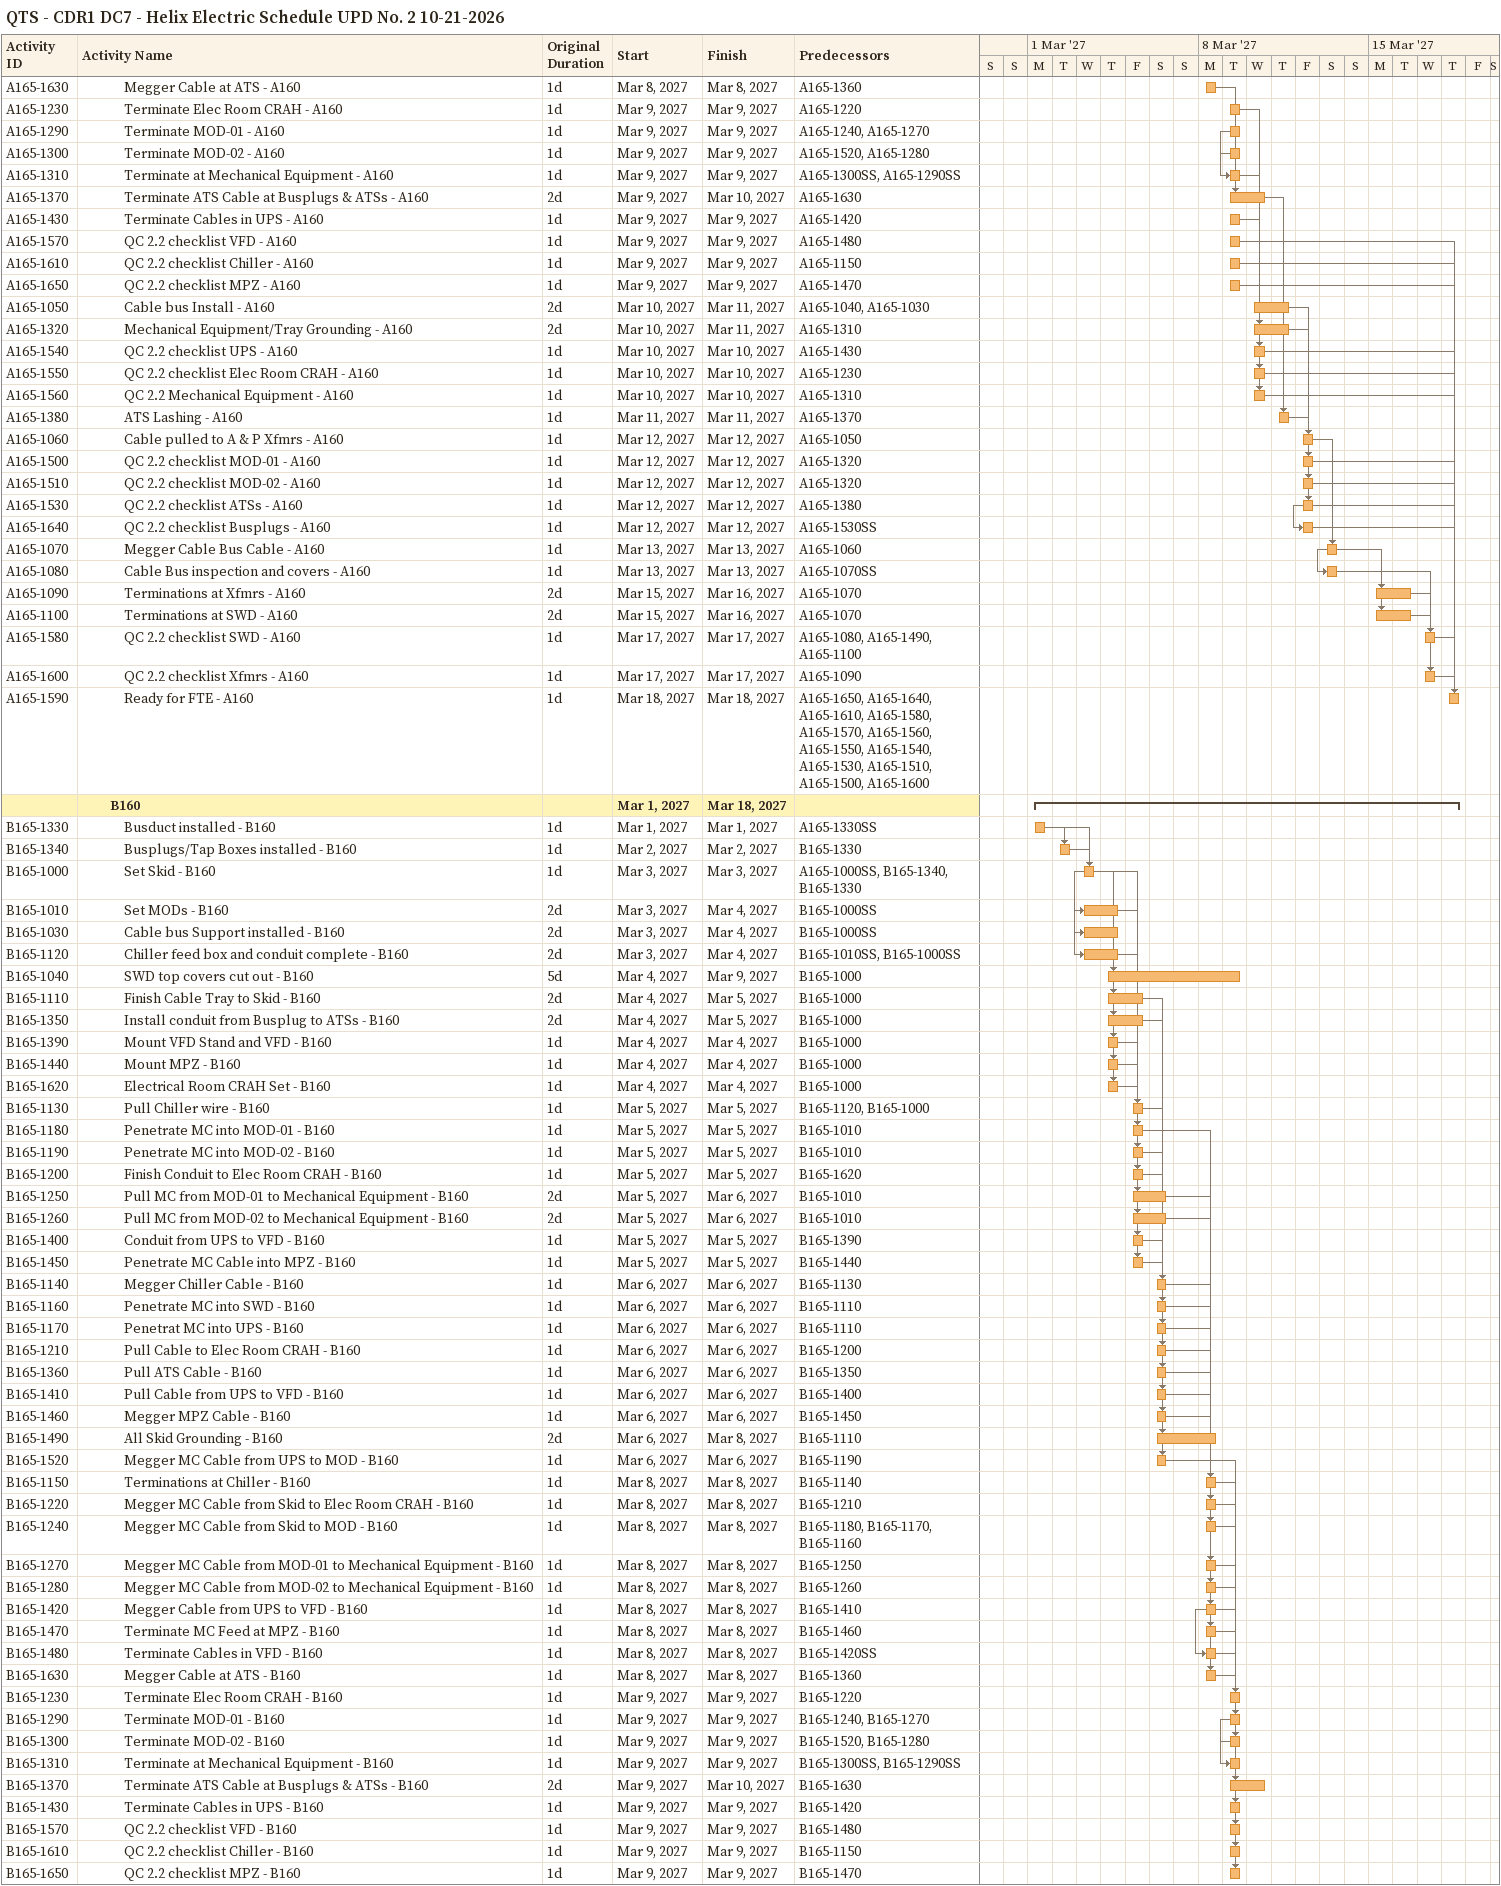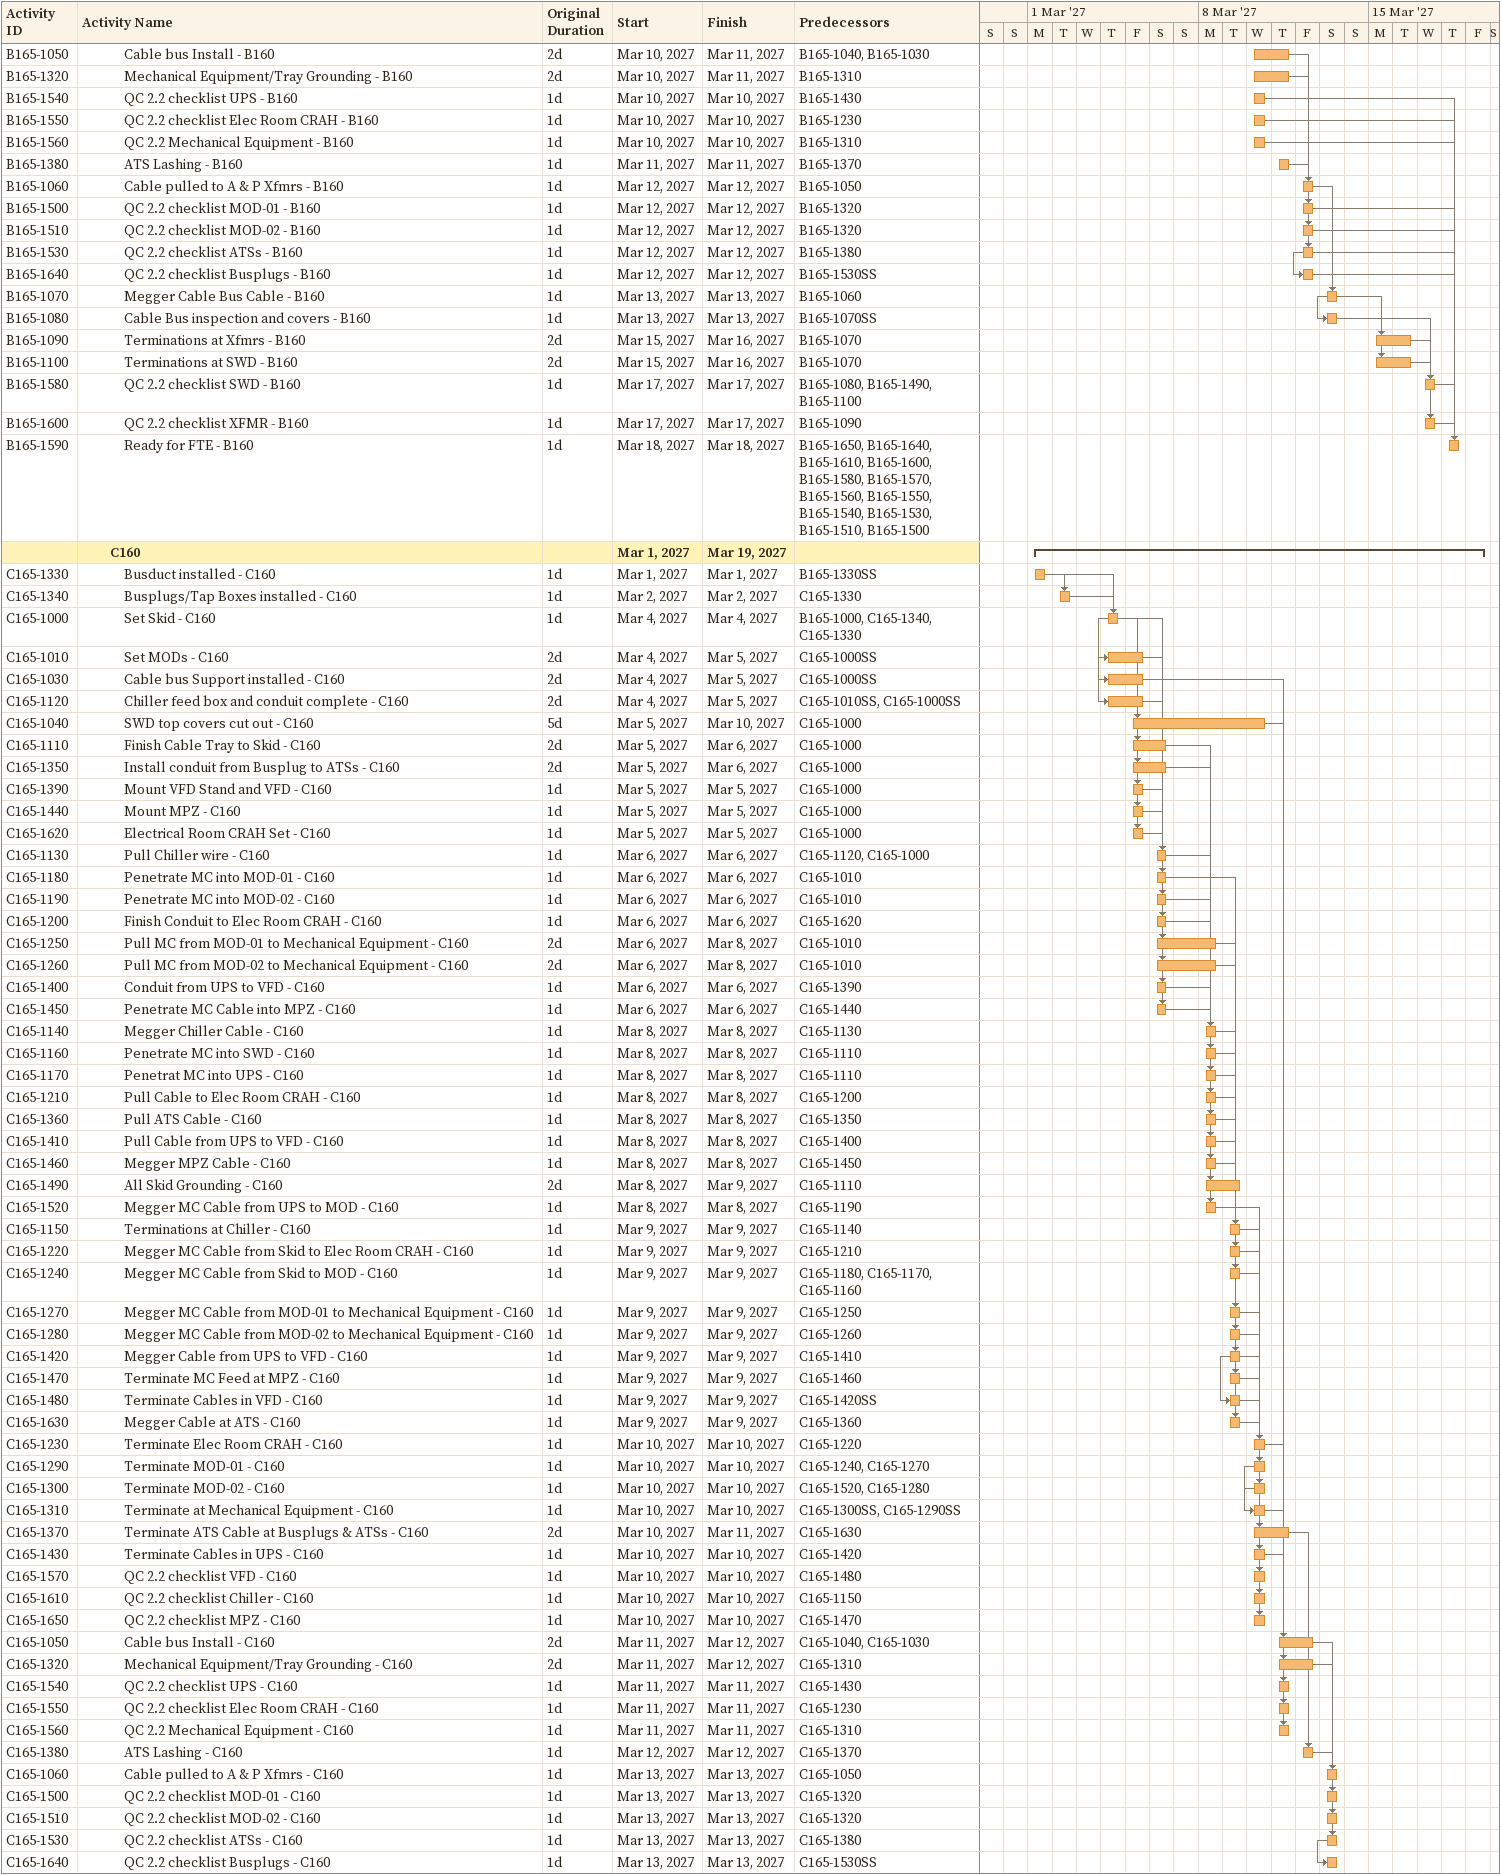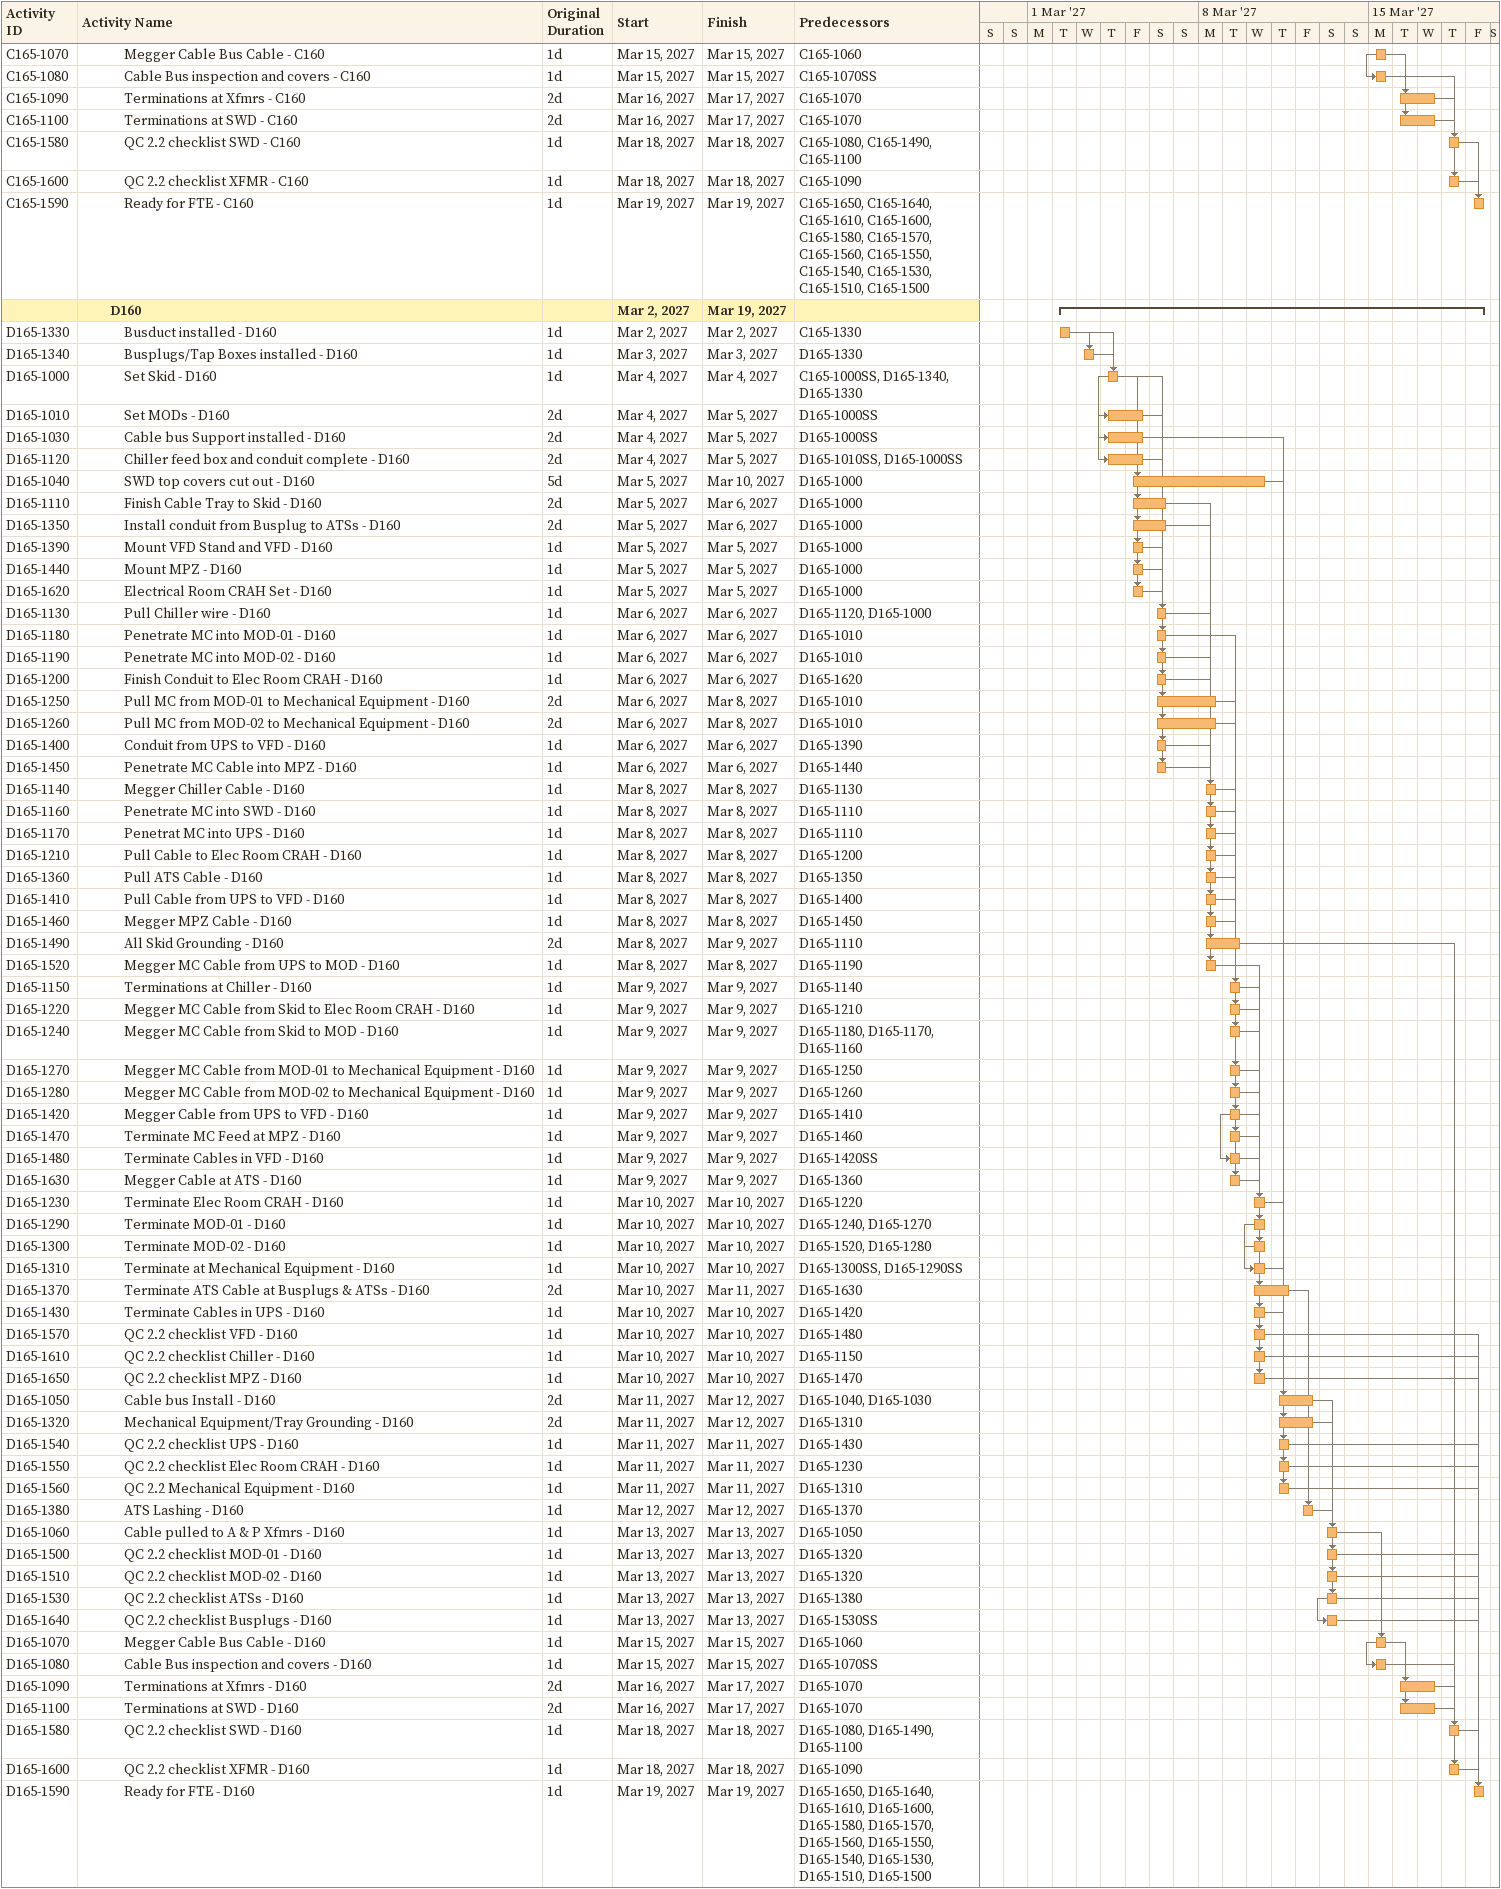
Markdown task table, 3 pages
QTS - CDR1 DC7 - Helix Electric Schedule UPD No. 2 10-21-2026

| ID | Level | Task | Original duration | Start | Finish | Predecessors |
|---|---|---|---|---|---|---|
| A165-1630 | 4 | Megger Cable at ATS - A160 | 1d | 2027-03-08 | 2027-03-08 | A165-1360 |
| A165-1230 | 4 | Terminate Elec Room CRAH - A160 | 1d | 2027-03-09 | 2027-03-09 | A165-1220 |
| A165-1290 | 4 | Terminate MOD-01 - A160 | 1d | 2027-03-09 | 2027-03-09 | A165-1240, A165-1270 |
| A165-1300 | 4 | Terminate MOD-02 - A160 | 1d | 2027-03-09 | 2027-03-09 | A165-1520, A165-1280 |
| A165-1310 | 4 | Terminate at Mechanical Equipment - A160 | 1d | 2027-03-09 | 2027-03-09 | A165-1300SS, A165-1290SS |
| A165-1370 | 4 | Terminate ATS Cable at Busplugs & ATSs - A160 | 2d | 2027-03-09 | 2027-03-10 | A165-1630 |
| A165-1430 | 4 | Terminate Cables in UPS - A160 | 1d | 2027-03-09 | 2027-03-09 | A165-1420 |
| A165-1570 | 4 | QC 2.2 checklist VFD - A160 | 1d | 2027-03-09 | 2027-03-09 | A165-1480 |
| A165-1610 | 4 | QC 2.2 checklist Chiller - A160 | 1d | 2027-03-09 | 2027-03-09 | A165-1150 |
| A165-1650 | 4 | QC 2.2 checklist MPZ - A160 | 1d | 2027-03-09 | 2027-03-09 | A165-1470 |
| A165-1050 | 4 | Cable bus Install - A160 | 2d | 2027-03-10 | 2027-03-11 | A165-1040, A165-1030 |
| A165-1320 | 4 | Mechanical Equipment/Tray Grounding - A160 | 2d | 2027-03-10 | 2027-03-11 | A165-1310 |
| A165-1540 | 4 | QC 2.2 checklist UPS - A160 | 1d | 2027-03-10 | 2027-03-10 | A165-1430 |
| A165-1550 | 4 | QC 2.2 checklist Elec Room CRAH - A160 | 1d | 2027-03-10 | 2027-03-10 | A165-1230 |
| A165-1560 | 4 | QC 2.2 Mechanical Equipment - A160 | 1d | 2027-03-10 | 2027-03-10 | A165-1310 |
| A165-1380 | 4 | ATS Lashing - A160 | 1d | 2027-03-11 | 2027-03-11 | A165-1370 |
| A165-1060 | 4 | Cable pulled to A & P Xfmrs - A160 | 1d | 2027-03-12 | 2027-03-12 | A165-1050 |
| A165-1500 | 4 | QC 2.2 checklist MOD-01 - A160 | 1d | 2027-03-12 | 2027-03-12 | A165-1320 |
| A165-1510 | 4 | QC 2.2 checklist MOD-02 - A160 | 1d | 2027-03-12 | 2027-03-12 | A165-1320 |
| A165-1530 | 4 | QC 2.2 checklist ATSs - A160 | 1d | 2027-03-12 | 2027-03-12 | A165-1380 |
| A165-1640 | 4 | QC 2.2 checklist Busplugs - A160 | 1d | 2027-03-12 | 2027-03-12 | A165-1530SS |
| A165-1070 | 4 | Megger Cable Bus Cable - A160 | 1d | 2027-03-13 | 2027-03-13 | A165-1060 |
| A165-1080 | 4 | Cable Bus inspection and covers - A160 | 1d | 2027-03-13 | 2027-03-13 | A165-1070SS |
| A165-1090 | 4 | Terminations at Xfmrs - A160 | 2d | 2027-03-15 | 2027-03-16 | A165-1070 |
| A165-1100 | 4 | Terminations at SWD - A160 | 2d | 2027-03-15 | 2027-03-16 | A165-1070 |
| A165-1580 | 4 | QC 2.2 checklist SWD - A160 | 1d | 2027-03-17 | 2027-03-17 | A165-1080, A165-1490, A165-1100 |
| A165-1600 | 4 | QC 2.2 checklist Xfmrs - A160 | 1d | 2027-03-17 | 2027-03-17 | A165-1090 |
| A165-1590 | 4 | Ready for FTE - A160 | 1d | 2027-03-18 | 2027-03-18 | A165-1650, A165-1640, A165-1610, A165-1580, A165-1570, A165-1560, A165-1550, A165-1540, A165-1530, A165-1510, A165-1500, A165-1600 |
|  | 3 | **B160** |  | 2027-03-01 | 2027-03-18 |  |
| B165-1330 | 4 | Busduct installed - B160 | 1d | 2027-03-01 | 2027-03-01 | A165-1330SS |
| B165-1340 | 4 | Busplugs/Tap Boxes installed - B160 | 1d | 2027-03-02 | 2027-03-02 | B165-1330 |
| B165-1000 | 4 | Set Skid - B160 | 1d | 2027-03-03 | 2027-03-03 | A165-1000SS, B165-1340, B165-1330 |
| B165-1010 | 4 | Set MODs - B160 | 2d | 2027-03-03 | 2027-03-04 | B165-1000SS |
| B165-1030 | 4 | Cable bus Support installed - B160 | 2d | 2027-03-03 | 2027-03-04 | B165-1000SS |
| B165-1120 | 4 | Chiller feed box and conduit complete - B160 | 2d | 2027-03-03 | 2027-03-04 | B165-1010SS, B165-1000SS |
| B165-1040 | 4 | SWD top covers cut out - B160 | 5d | 2027-03-04 | 2027-03-09 | B165-1000 |
| B165-1110 | 4 | Finish Cable Tray to Skid - B160 | 2d | 2027-03-04 | 2027-03-05 | B165-1000 |
| B165-1350 | 4 | Install conduit from Busplug to ATSs - B160 | 2d | 2027-03-04 | 2027-03-05 | B165-1000 |
| B165-1390 | 4 | Mount VFD Stand and VFD - B160 | 1d | 2027-03-04 | 2027-03-04 | B165-1000 |
| B165-1440 | 4 | Mount MPZ - B160 | 1d | 2027-03-04 | 2027-03-04 | B165-1000 |
| B165-1620 | 4 | Electrical Room CRAH Set - B160 | 1d | 2027-03-04 | 2027-03-04 | B165-1000 |
| B165-1130 | 4 | Pull Chiller wire - B160 | 1d | 2027-03-05 | 2027-03-05 | B165-1120, B165-1000 |
| B165-1180 | 4 | Penetrate MC into MOD-01 - B160 | 1d | 2027-03-05 | 2027-03-05 | B165-1010 |
| B165-1190 | 4 | Penetrate MC into MOD-02 - B160 | 1d | 2027-03-05 | 2027-03-05 | B165-1010 |
| B165-1200 | 4 | Finish Conduit to Elec Room CRAH - B160 | 1d | 2027-03-05 | 2027-03-05 | B165-1620 |
| B165-1250 | 4 | Pull MC from MOD-01 to Mechanical Equipment - B160 | 2d | 2027-03-05 | 2027-03-06 | B165-1010 |
| B165-1260 | 4 | Pull MC from MOD-02 to Mechanical Equipment - B160 | 2d | 2027-03-05 | 2027-03-06 | B165-1010 |
| B165-1400 | 4 | Conduit from UPS to VFD - B160 | 1d | 2027-03-05 | 2027-03-05 | B165-1390 |
| B165-1450 | 4 | Penetrate MC Cable into MPZ - B160 | 1d | 2027-03-05 | 2027-03-05 | B165-1440 |
| B165-1140 | 4 | Megger Chiller Cable - B160 | 1d | 2027-03-06 | 2027-03-06 | B165-1130 |
| B165-1160 | 4 | Penetrate MC into SWD - B160 | 1d | 2027-03-06 | 2027-03-06 | B165-1110 |
| B165-1170 | 4 | Penetrat MC into UPS - B160 | 1d | 2027-03-06 | 2027-03-06 | B165-1110 |
| B165-1210 | 4 | Pull Cable to Elec Room CRAH - B160 | 1d | 2027-03-06 | 2027-03-06 | B165-1200 |
| B165-1360 | 4 | Pull ATS Cable - B160 | 1d | 2027-03-06 | 2027-03-06 | B165-1350 |
| B165-1410 | 4 | Pull Cable from UPS to VFD - B160 | 1d | 2027-03-06 | 2027-03-06 | B165-1400 |
| B165-1460 | 4 | Megger MPZ Cable - B160 | 1d | 2027-03-06 | 2027-03-06 | B165-1450 |
| B165-1490 | 4 | All Skid Grounding - B160 | 2d | 2027-03-06 | 2027-03-08 | B165-1110 |
| B165-1520 | 4 | Megger MC Cable from UPS to MOD - B160 | 1d | 2027-03-06 | 2027-03-06 | B165-1190 |
| B165-1150 | 4 | Terminations at Chiller - B160 | 1d | 2027-03-08 | 2027-03-08 | B165-1140 |
| B165-1220 | 4 | Megger MC Cable from Skid to Elec Room CRAH - B160 | 1d | 2027-03-08 | 2027-03-08 | B165-1210 |
| B165-1240 | 4 | Megger MC Cable from Skid to MOD - B160 | 1d | 2027-03-08 | 2027-03-08 | B165-1180, B165-1170, B165-1160 |
| B165-1270 | 4 | Megger MC Cable from MOD-01 to Mechanical Equipment - B160 | 1d | 2027-03-08 | 2027-03-08 | B165-1250 |
| B165-1280 | 4 | Megger MC Cable from MOD-02 to Mechanical Equipment - B160 | 1d | 2027-03-08 | 2027-03-08 | B165-1260 |
| B165-1420 | 4 | Megger Cable from UPS to VFD - B160 | 1d | 2027-03-08 | 2027-03-08 | B165-1410 |
| B165-1470 | 4 | Terminate MC Feed at MPZ - B160 | 1d | 2027-03-08 | 2027-03-08 | B165-1460 |
| B165-1480 | 4 | Terminate Cables in VFD - B160 | 1d | 2027-03-08 | 2027-03-08 | B165-1420SS |
| B165-1630 | 4 | Megger Cable at ATS - B160 | 1d | 2027-03-08 | 2027-03-08 | B165-1360 |
| B165-1230 | 4 | Terminate Elec Room CRAH - B160 | 1d | 2027-03-09 | 2027-03-09 | B165-1220 |
| B165-1290 | 4 | Terminate MOD-01 - B160 | 1d | 2027-03-09 | 2027-03-09 | B165-1240, B165-1270 |
| B165-1300 | 4 | Terminate MOD-02 - B160 | 1d | 2027-03-09 | 2027-03-09 | B165-1520, B165-1280 |
| B165-1310 | 4 | Terminate at Mechanical Equipment - B160 | 1d | 2027-03-09 | 2027-03-09 | B165-1300SS, B165-1290SS |
| B165-1370 | 4 | Terminate ATS Cable at Busplugs & ATSs - B160 | 2d | 2027-03-09 | 2027-03-10 | B165-1630 |
| B165-1430 | 4 | Terminate Cables in UPS - B160 | 1d | 2027-03-09 | 2027-03-09 | B165-1420 |
| B165-1570 | 4 | QC 2.2 checklist VFD - B160 | 1d | 2027-03-09 | 2027-03-09 | B165-1480 |
| B165-1610 | 4 | QC 2.2 checklist Chiller - B160 | 1d | 2027-03-09 | 2027-03-09 | B165-1150 |
| B165-1650 | 4 | QC 2.2 checklist MPZ - B160 | 1d | 2027-03-09 | 2027-03-09 | B165-1470 |
| B165-1050 | 4 | Cable bus Install - B160 | 2d | 2027-03-10 | 2027-03-11 | B165-1040, B165-1030 |
| B165-1320 | 4 | Mechanical Equipment/Tray Grounding - B160 | 2d | 2027-03-10 | 2027-03-11 | B165-1310 |
| B165-1540 | 4 | QC 2.2 checklist UPS - B160 | 1d | 2027-03-10 | 2027-03-10 | B165-1430 |
| B165-1550 | 4 | QC 2.2 checklist Elec Room CRAH - B160 | 1d | 2027-03-10 | 2027-03-10 | B165-1230 |
| B165-1560 | 4 | QC 2.2 Mechanical Equipment - B160 | 1d | 2027-03-10 | 2027-03-10 | B165-1310 |
| B165-1380 | 4 | ATS Lashing - B160 | 1d | 2027-03-11 | 2027-03-11 | B165-1370 |
| B165-1060 | 4 | Cable pulled to A & P Xfmrs - B160 | 1d | 2027-03-12 | 2027-03-12 | B165-1050 |
| B165-1500 | 4 | QC 2.2 checklist MOD-01 - B160 | 1d | 2027-03-12 | 2027-03-12 | B165-1320 |
| B165-1510 | 4 | QC 2.2 checklist MOD-02 - B160 | 1d | 2027-03-12 | 2027-03-12 | B165-1320 |
| B165-1530 | 4 | QC 2.2 checklist ATSs - B160 | 1d | 2027-03-12 | 2027-03-12 | B165-1380 |
| B165-1640 | 4 | QC 2.2 checklist Busplugs - B160 | 1d | 2027-03-12 | 2027-03-12 | B165-1530SS |
| B165-1070 | 4 | Megger Cable Bus Cable - B160 | 1d | 2027-03-13 | 2027-03-13 | B165-1060 |
| B165-1080 | 4 | Cable Bus inspection and covers - B160 | 1d | 2027-03-13 | 2027-03-13 | B165-1070SS |
| B165-1090 | 4 | Terminations at Xfmrs - B160 | 2d | 2027-03-15 | 2027-03-16 | B165-1070 |
| B165-1100 | 4 | Terminations at SWD - B160 | 2d | 2027-03-15 | 2027-03-16 | B165-1070 |
| B165-1580 | 4 | QC 2.2 checklist SWD - B160 | 1d | 2027-03-17 | 2027-03-17 | B165-1080, B165-1490, B165-1100 |
| B165-1600 | 4 | QC 2.2 checklist XFMR - B160 | 1d | 2027-03-17 | 2027-03-17 | B165-1090 |
| B165-1590 | 4 | Ready for FTE - B160 | 1d | 2027-03-18 | 2027-03-18 | B165-1650, B165-1640, B165-1610, B165-1600, B165-1580, B165-1570, B165-1560, B165-1550, B165-1540, B165-1530, B165-1510, B165-1500 |
|  | 3 | **C160** |  | 2027-03-01 | 2027-03-19 |  |
| C165-1330 | 4 | Busduct installed - C160 | 1d | 2027-03-01 | 2027-03-01 | B165-1330SS |
| C165-1340 | 4 | Busplugs/Tap Boxes installed - C160 | 1d | 2027-03-02 | 2027-03-02 | C165-1330 |
| C165-1000 | 4 | Set Skid - C160 | 1d | 2027-03-04 | 2027-03-04 | B165-1000, C165-1340, C165-1330 |
| C165-1010 | 4 | Set MODs - C160 | 2d | 2027-03-04 | 2027-03-05 | C165-1000SS |
| C165-1030 | 4 | Cable bus Support installed - C160 | 2d | 2027-03-04 | 2027-03-05 | C165-1000SS |
| C165-1120 | 4 | Chiller feed box and conduit complete - C160 | 2d | 2027-03-04 | 2027-03-05 | C165-1010SS, C165-1000SS |
| C165-1040 | 4 | SWD top covers cut out - C160 | 5d | 2027-03-05 | 2027-03-10 | C165-1000 |
| C165-1110 | 4 | Finish Cable Tray to Skid - C160 | 2d | 2027-03-05 | 2027-03-06 | C165-1000 |
| C165-1350 | 4 | Install conduit from Busplug to ATSs - C160 | 2d | 2027-03-05 | 2027-03-06 | C165-1000 |
| C165-1390 | 4 | Mount VFD Stand and VFD - C160 | 1d | 2027-03-05 | 2027-03-05 | C165-1000 |
| C165-1440 | 4 | Mount MPZ - C160 | 1d | 2027-03-05 | 2027-03-05 | C165-1000 |
| C165-1620 | 4 | Electrical Room CRAH Set - C160 | 1d | 2027-03-05 | 2027-03-05 | C165-1000 |
| C165-1130 | 4 | Pull Chiller wire - C160 | 1d | 2027-03-06 | 2027-03-06 | C165-1120, C165-1000 |
| C165-1180 | 4 | Penetrate MC into MOD-01 - C160 | 1d | 2027-03-06 | 2027-03-06 | C165-1010 |
| C165-1190 | 4 | Penetrate MC into MOD-02 - C160 | 1d | 2027-03-06 | 2027-03-06 | C165-1010 |
| C165-1200 | 4 | Finish Conduit to Elec Room CRAH - C160 | 1d | 2027-03-06 | 2027-03-06 | C165-1620 |
| C165-1250 | 4 | Pull MC from MOD-01 to Mechanical Equipment - C160 | 2d | 2027-03-06 | 2027-03-08 | C165-1010 |
| C165-1260 | 4 | Pull MC from MOD-02 to Mechanical Equipment - C160 | 2d | 2027-03-06 | 2027-03-08 | C165-1010 |
| C165-1400 | 4 | Conduit from UPS to VFD - C160 | 1d | 2027-03-06 | 2027-03-06 | C165-1390 |
| C165-1450 | 4 | Penetrate MC Cable into MPZ - C160 | 1d | 2027-03-06 | 2027-03-06 | C165-1440 |
| C165-1140 | 4 | Megger Chiller Cable - C160 | 1d | 2027-03-08 | 2027-03-08 | C165-1130 |
| C165-1160 | 4 | Penetrate MC into SWD - C160 | 1d | 2027-03-08 | 2027-03-08 | C165-1110 |
| C165-1170 | 4 | Penetrat MC into UPS - C160 | 1d | 2027-03-08 | 2027-03-08 | C165-1110 |
| C165-1210 | 4 | Pull Cable to Elec Room CRAH - C160 | 1d | 2027-03-08 | 2027-03-08 | C165-1200 |
| C165-1360 | 4 | Pull ATS Cable - C160 | 1d | 2027-03-08 | 2027-03-08 | C165-1350 |
| C165-1410 | 4 | Pull Cable from UPS to VFD - C160 | 1d | 2027-03-08 | 2027-03-08 | C165-1400 |
| C165-1460 | 4 | Megger MPZ Cable - C160 | 1d | 2027-03-08 | 2027-03-08 | C165-1450 |
| C165-1490 | 4 | All Skid Grounding - C160 | 2d | 2027-03-08 | 2027-03-09 | C165-1110 |
| C165-1520 | 4 | Megger MC Cable from UPS to MOD - C160 | 1d | 2027-03-08 | 2027-03-08 | C165-1190 |
| C165-1150 | 4 | Terminations at Chiller - C160 | 1d | 2027-03-09 | 2027-03-09 | C165-1140 |
| C165-1220 | 4 | Megger MC Cable from Skid to Elec Room CRAH - C160 | 1d | 2027-03-09 | 2027-03-09 | C165-1210 |
| C165-1240 | 4 | Megger MC Cable from Skid to MOD - C160 | 1d | 2027-03-09 | 2027-03-09 | C165-1180, C165-1170, C165-1160 |
| C165-1270 | 4 | Megger MC Cable from MOD-01 to Mechanical Equipment - C160 | 1d | 2027-03-09 | 2027-03-09 | C165-1250 |
| C165-1280 | 4 | Megger MC Cable from MOD-02 to Mechanical Equipment - C160 | 1d | 2027-03-09 | 2027-03-09 | C165-1260 |
| C165-1420 | 4 | Megger Cable from UPS to VFD - C160 | 1d | 2027-03-09 | 2027-03-09 | C165-1410 |
| C165-1470 | 4 | Terminate MC Feed at MPZ - C160 | 1d | 2027-03-09 | 2027-03-09 | C165-1460 |
| C165-1480 | 4 | Terminate Cables in VFD - C160 | 1d | 2027-03-09 | 2027-03-09 | C165-1420SS |
| C165-1630 | 4 | Megger Cable at ATS - C160 | 1d | 2027-03-09 | 2027-03-09 | C165-1360 |
| C165-1230 | 4 | Terminate Elec Room CRAH - C160 | 1d | 2027-03-10 | 2027-03-10 | C165-1220 |
| C165-1290 | 4 | Terminate MOD-01 - C160 | 1d | 2027-03-10 | 2027-03-10 | C165-1240, C165-1270 |
| C165-1300 | 4 | Terminate MOD-02 - C160 | 1d | 2027-03-10 | 2027-03-10 | C165-1520, C165-1280 |
| C165-1310 | 4 | Terminate at Mechanical Equipment - C160 | 1d | 2027-03-10 | 2027-03-10 | C165-1300SS, C165-1290SS |
| C165-1370 | 4 | Terminate ATS Cable at Busplugs & ATSs - C160 | 2d | 2027-03-10 | 2027-03-11 | C165-1630 |
| C165-1430 | 4 | Terminate Cables in UPS - C160 | 1d | 2027-03-10 | 2027-03-10 | C165-1420 |
| C165-1570 | 4 | QC 2.2 checklist VFD - C160 | 1d | 2027-03-10 | 2027-03-10 | C165-1480 |
| C165-1610 | 4 | QC 2.2 checklist Chiller - C160 | 1d | 2027-03-10 | 2027-03-10 | C165-1150 |
| C165-1650 | 4 | QC 2.2 checklist MPZ - C160 | 1d | 2027-03-10 | 2027-03-10 | C165-1470 |
| C165-1050 | 4 | Cable bus Install - C160 | 2d | 2027-03-11 | 2027-03-12 | C165-1040, C165-1030 |
| C165-1320 | 4 | Mechanical Equipment/Tray Grounding - C160 | 2d | 2027-03-11 | 2027-03-12 | C165-1310 |
| C165-1540 | 4 | QC 2.2 checklist UPS - C160 | 1d | 2027-03-11 | 2027-03-11 | C165-1430 |
| C165-1550 | 4 | QC 2.2 checklist Elec Room CRAH - C160 | 1d | 2027-03-11 | 2027-03-11 | C165-1230 |
| C165-1560 | 4 | QC 2.2 Mechanical Equipment - C160 | 1d | 2027-03-11 | 2027-03-11 | C165-1310 |
| C165-1380 | 4 | ATS Lashing - C160 | 1d | 2027-03-12 | 2027-03-12 | C165-1370 |
| C165-1060 | 4 | Cable pulled to A & P Xfmrs - C160 | 1d | 2027-03-13 | 2027-03-13 | C165-1050 |
| C165-1500 | 4 | QC 2.2 checklist MOD-01 - C160 | 1d | 2027-03-13 | 2027-03-13 | C165-1320 |
| C165-1510 | 4 | QC 2.2 checklist MOD-02 - C160 | 1d | 2027-03-13 | 2027-03-13 | C165-1320 |
| C165-1530 | 4 | QC 2.2 checklist ATSs - C160 | 1d | 2027-03-13 | 2027-03-13 | C165-1380 |
| C165-1640 | 4 | QC 2.2 checklist Busplugs - C160 | 1d | 2027-03-13 | 2027-03-13 | C165-1530SS |
| C165-1070 | 4 | Megger Cable Bus Cable - C160 | 1d | 2027-03-15 | 2027-03-15 | C165-1060 |
| C165-1080 | 4 | Cable Bus inspection and covers - C160 | 1d | 2027-03-15 | 2027-03-15 | C165-1070SS |
| C165-1090 | 4 | Terminations at Xfmrs - C160 | 2d | 2027-03-16 | 2027-03-17 | C165-1070 |
| C165-1100 | 4 | Terminations at SWD - C160 | 2d | 2027-03-16 | 2027-03-17 | C165-1070 |
| C165-1580 | 4 | QC 2.2 checklist SWD - C160 | 1d | 2027-03-18 | 2027-03-18 | C165-1080, C165-1490, C165-1100 |
| C165-1600 | 4 | QC 2.2 checklist XFMR - C160 | 1d | 2027-03-18 | 2027-03-18 | C165-1090 |
| C165-1590 | 4 | Ready for FTE - C160 | 1d | 2027-03-19 | 2027-03-19 | C165-1650, C165-1640, C165-1610, C165-1600, C165-1580, C165-1570, C165-1560, C165-1550, C165-1540, C165-1530, C165-1510, C165-1500 |
|  | 3 | **D160** |  | 2027-03-02 | 2027-03-19 |  |
| D165-1330 | 4 | Busduct installed - D160 | 1d | 2027-03-02 | 2027-03-02 | C165-1330 |
| D165-1340 | 4 | Busplugs/Tap Boxes installed - D160 | 1d | 2027-03-03 | 2027-03-03 | D165-1330 |
| D165-1000 | 4 | Set Skid - D160 | 1d | 2027-03-04 | 2027-03-04 | C165-1000SS, D165-1340, D165-1330 |
| D165-1010 | 4 | Set MODs - D160 | 2d | 2027-03-04 | 2027-03-05 | D165-1000SS |
| D165-1030 | 4 | Cable bus Support installed - D160 | 2d | 2027-03-04 | 2027-03-05 | D165-1000SS |
| D165-1120 | 4 | Chiller feed box and conduit complete - D160 | 2d | 2027-03-04 | 2027-03-05 | D165-1010SS, D165-1000SS |
| D165-1040 | 4 | SWD top covers cut out - D160 | 5d | 2027-03-05 | 2027-03-10 | D165-1000 |
| D165-1110 | 4 | Finish Cable Tray to Skid - D160 | 2d | 2027-03-05 | 2027-03-06 | D165-1000 |
| D165-1350 | 4 | Install conduit from Busplug to ATSs - D160 | 2d | 2027-03-05 | 2027-03-06 | D165-1000 |
| D165-1390 | 4 | Mount VFD Stand and VFD - D160 | 1d | 2027-03-05 | 2027-03-05 | D165-1000 |
| D165-1440 | 4 | Mount MPZ - D160 | 1d | 2027-03-05 | 2027-03-05 | D165-1000 |
| D165-1620 | 4 | Electrical Room CRAH Set - D160 | 1d | 2027-03-05 | 2027-03-05 | D165-1000 |
| D165-1130 | 4 | Pull Chiller wire - D160 | 1d | 2027-03-06 | 2027-03-06 | D165-1120, D165-1000 |
| D165-1180 | 4 | Penetrate MC into MOD-01 - D160 | 1d | 2027-03-06 | 2027-03-06 | D165-1010 |
| D165-1190 | 4 | Penetrate MC into MOD-02 - D160 | 1d | 2027-03-06 | 2027-03-06 | D165-1010 |
| D165-1200 | 4 | Finish Conduit to Elec Room CRAH - D160 | 1d | 2027-03-06 | 2027-03-06 | D165-1620 |
| D165-1250 | 4 | Pull MC from MOD-01 to Mechanical Equipment - D160 | 2d | 2027-03-06 | 2027-03-08 | D165-1010 |
| D165-1260 | 4 | Pull MC from MOD-02 to Mechanical Equipment - D160 | 2d | 2027-03-06 | 2027-03-08 | D165-1010 |
| D165-1400 | 4 | Conduit from UPS to VFD - D160 | 1d | 2027-03-06 | 2027-03-06 | D165-1390 |
| D165-1450 | 4 | Penetrate MC Cable into MPZ - D160 | 1d | 2027-03-06 | 2027-03-06 | D165-1440 |
| D165-1140 | 4 | Megger Chiller Cable - D160 | 1d | 2027-03-08 | 2027-03-08 | D165-1130 |
| D165-1160 | 4 | Penetrate MC into SWD - D160 | 1d | 2027-03-08 | 2027-03-08 | D165-1110 |
| D165-1170 | 4 | Penetrat MC into UPS - D160 | 1d | 2027-03-08 | 2027-03-08 | D165-1110 |
| D165-1210 | 4 | Pull Cable to Elec Room CRAH - D160 | 1d | 2027-03-08 | 2027-03-08 | D165-1200 |
| D165-1360 | 4 | Pull ATS Cable - D160 | 1d | 2027-03-08 | 2027-03-08 | D165-1350 |
| D165-1410 | 4 | Pull Cable from UPS to VFD - D160 | 1d | 2027-03-08 | 2027-03-08 | D165-1400 |
| D165-1460 | 4 | Megger MPZ Cable - D160 | 1d | 2027-03-08 | 2027-03-08 | D165-1450 |
| D165-1490 | 4 | All Skid Grounding - D160 | 2d | 2027-03-08 | 2027-03-09 | D165-1110 |
| D165-1520 | 4 | Megger MC Cable from UPS to MOD - D160 | 1d | 2027-03-08 | 2027-03-08 | D165-1190 |
| D165-1150 | 4 | Terminations at Chiller - D160 | 1d | 2027-03-09 | 2027-03-09 | D165-1140 |
| D165-1220 | 4 | Megger MC Cable from Skid to Elec Room CRAH - D160 | 1d | 2027-03-09 | 2027-03-09 | D165-1210 |
| D165-1240 | 4 | Megger MC Cable from Skid to MOD - D160 | 1d | 2027-03-09 | 2027-03-09 | D165-1180, D165-1170, D165-1160 |
| D165-1270 | 4 | Megger MC Cable from MOD-01 to Mechanical Equipment - D160 | 1d | 2027-03-09 | 2027-03-09 | D165-1250 |
| D165-1280 | 4 | Megger MC Cable from MOD-02 to Mechanical Equipment - D160 | 1d | 2027-03-09 | 2027-03-09 | D165-1260 |
| D165-1420 | 4 | Megger Cable from UPS to VFD - D160 | 1d | 2027-03-09 | 2027-03-09 | D165-1410 |
| D165-1470 | 4 | Terminate MC Feed at MPZ - D160 | 1d | 2027-03-09 | 2027-03-09 | D165-1460 |
| D165-1480 | 4 | Terminate Cables in VFD - D160 | 1d | 2027-03-09 | 2027-03-09 | D165-1420SS |
| D165-1630 | 4 | Megger Cable at ATS - D160 | 1d | 2027-03-09 | 2027-03-09 | D165-1360 |
| D165-1230 | 4 | Terminate Elec Room CRAH - D160 | 1d | 2027-03-10 | 2027-03-10 | D165-1220 |
| D165-1290 | 4 | Terminate MOD-01 - D160 | 1d | 2027-03-10 | 2027-03-10 | D165-1240, D165-1270 |
| D165-1300 | 4 | Terminate MOD-02 - D160 | 1d | 2027-03-10 | 2027-03-10 | D165-1520, D165-1280 |
| D165-1310 | 4 | Terminate at Mechanical Equipment - D160 | 1d | 2027-03-10 | 2027-03-10 | D165-1300SS, D165-1290SS |
| D165-1370 | 4 | Terminate ATS Cable at Busplugs & ATSs - D160 | 2d | 2027-03-10 | 2027-03-11 | D165-1630 |
| D165-1430 | 4 | Terminate Cables in UPS - D160 | 1d | 2027-03-10 | 2027-03-10 | D165-1420 |
| D165-1570 | 4 | QC 2.2 checklist VFD - D160 | 1d | 2027-03-10 | 2027-03-10 | D165-1480 |
| D165-1610 | 4 | QC 2.2 checklist Chiller - D160 | 1d | 2027-03-10 | 2027-03-10 | D165-1150 |
| D165-1650 | 4 | QC 2.2 checklist MPZ - D160 | 1d | 2027-03-10 | 2027-03-10 | D165-1470 |
| D165-1050 | 4 | Cable bus Install - D160 | 2d | 2027-03-11 | 2027-03-12 | D165-1040, D165-1030 |
| D165-1320 | 4 | Mechanical Equipment/Tray Grounding - D160 | 2d | 2027-03-11 | 2027-03-12 | D165-1310 |
| D165-1540 | 4 | QC 2.2 checklist UPS - D160 | 1d | 2027-03-11 | 2027-03-11 | D165-1430 |
| D165-1550 | 4 | QC 2.2 checklist Elec Room CRAH - D160 | 1d | 2027-03-11 | 2027-03-11 | D165-1230 |
| D165-1560 | 4 | QC 2.2 Mechanical Equipment - D160 | 1d | 2027-03-11 | 2027-03-11 | D165-1310 |
| D165-1380 | 4 | ATS Lashing - D160 | 1d | 2027-03-12 | 2027-03-12 | D165-1370 |
| D165-1060 | 4 | Cable pulled to A & P Xfmrs - D160 | 1d | 2027-03-13 | 2027-03-13 | D165-1050 |
| D165-1500 | 4 | QC 2.2 checklist MOD-01 - D160 | 1d | 2027-03-13 | 2027-03-13 | D165-1320 |
| D165-1510 | 4 | QC 2.2 checklist MOD-02 - D160 | 1d | 2027-03-13 | 2027-03-13 | D165-1320 |
| D165-1530 | 4 | QC 2.2 checklist ATSs - D160 | 1d | 2027-03-13 | 2027-03-13 | D165-1380 |
| D165-1640 | 4 | QC 2.2 checklist Busplugs - D160 | 1d | 2027-03-13 | 2027-03-13 | D165-1530SS |
| D165-1070 | 4 | Megger Cable Bus Cable - D160 | 1d | 2027-03-15 | 2027-03-15 | D165-1060 |
| D165-1080 | 4 | Cable Bus inspection and covers - D160 | 1d | 2027-03-15 | 2027-03-15 | D165-1070SS |
| D165-1090 | 4 | Terminations at Xfmrs - D160 | 2d | 2027-03-16 | 2027-03-17 | D165-1070 |
| D165-1100 | 4 | Terminations at SWD - D160 | 2d | 2027-03-16 | 2027-03-17 | D165-1070 |
| D165-1580 | 4 | QC 2.2 checklist SWD - D160 | 1d | 2027-03-18 | 2027-03-18 | D165-1080, D165-1490, D165-1100 |
| D165-1600 | 4 | QC 2.2 checklist XFMR - D160 | 1d | 2027-03-18 | 2027-03-18 | D165-1090 |
| D165-1590 | 4 | Ready for FTE - D160 | 1d | 2027-03-19 | 2027-03-19 | D165-1650, D165-1640, D165-1610, D165-1600, D165-1580, D165-1570, D165-1560, D165-1550, D165-1540, D165-1530, D165-1510, D165-1500 |
